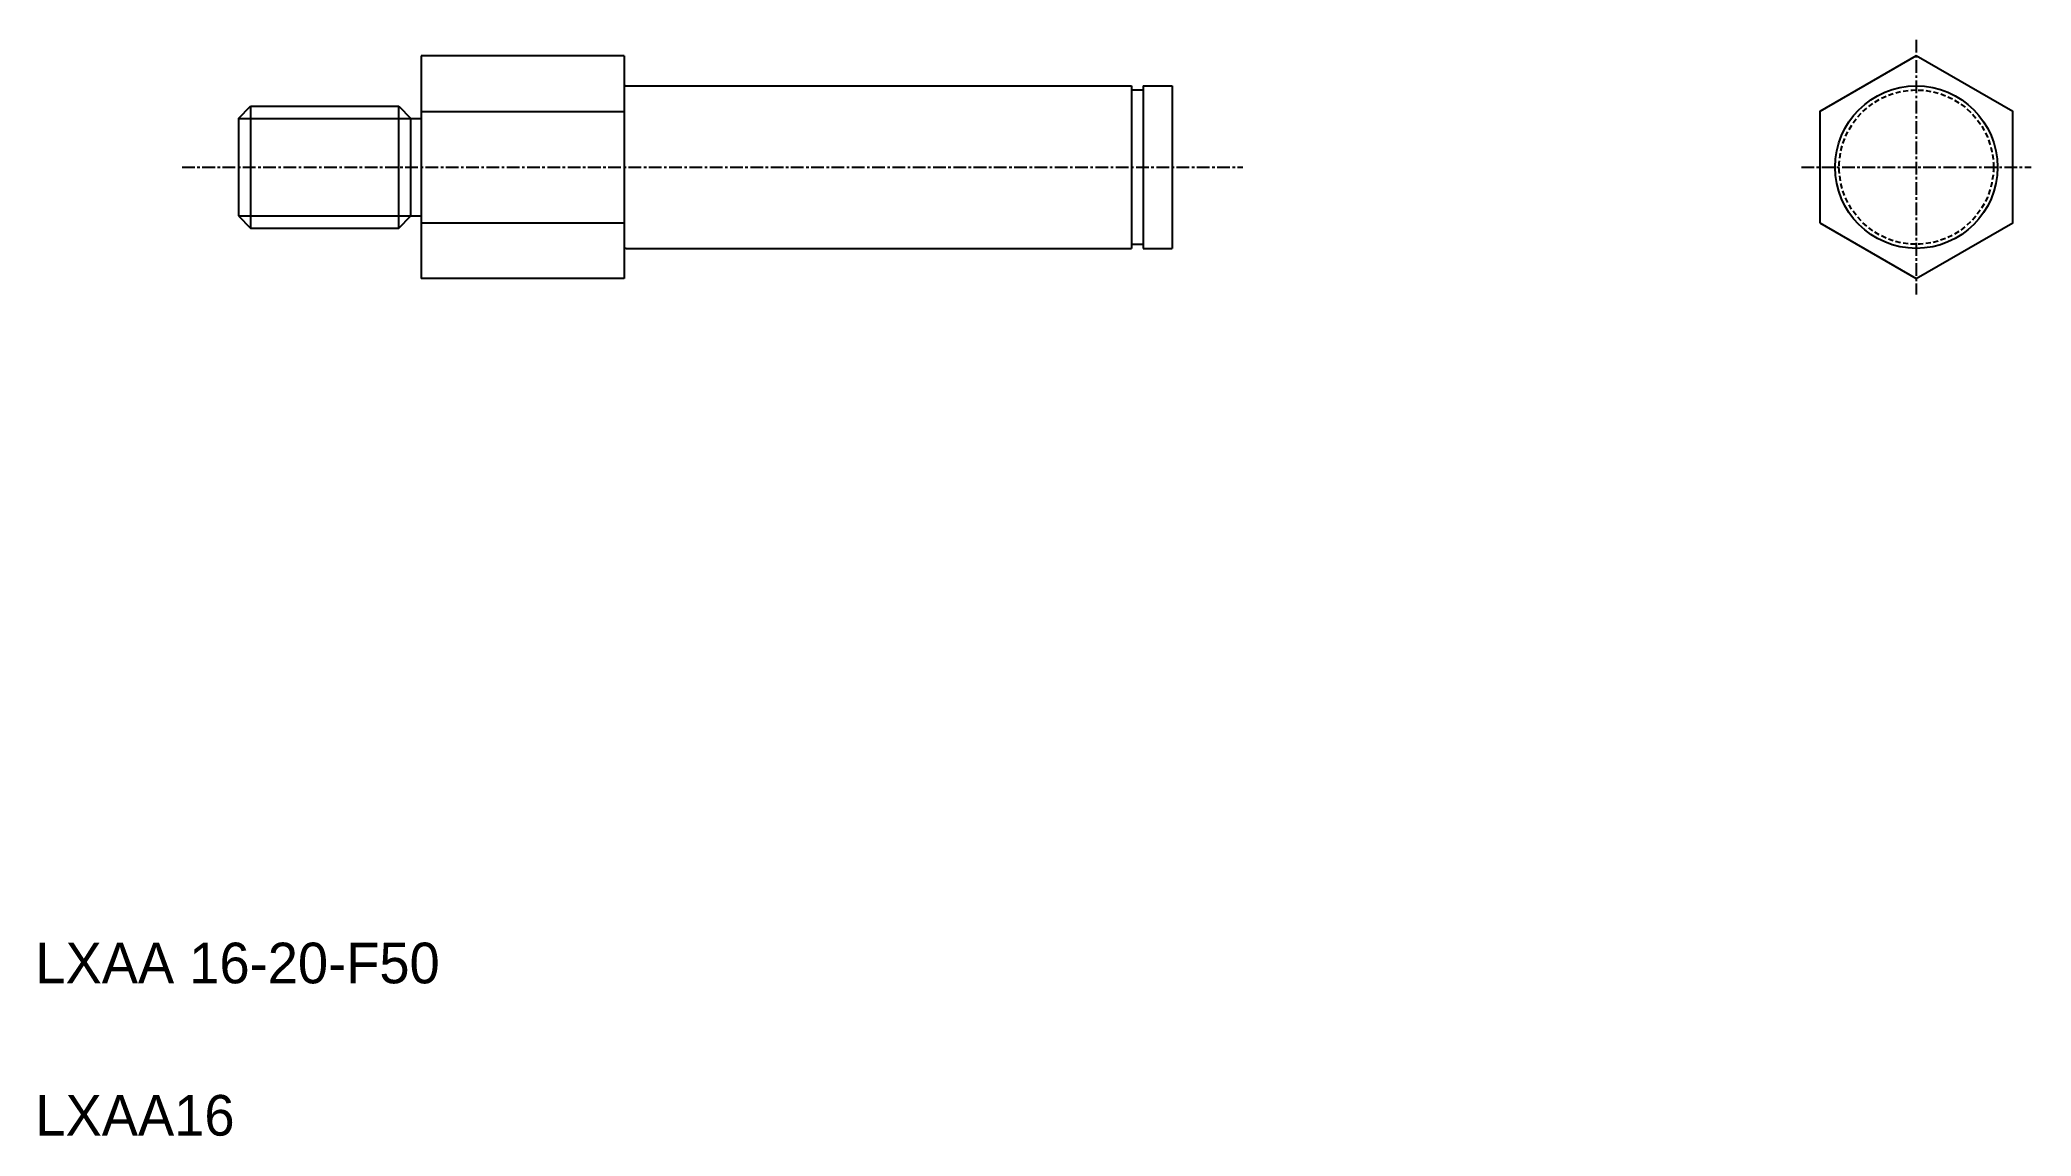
# Model space of a CAD drawing. Extents: x -204 to -8, y 45 to 153.
import ezdxf

# ---------------------------------------------------------------- set-up
doc = ezdxf.new("R2010")
doc.units = 0
doc.linetypes.add('CENTER', pattern=[2, 1.25, -0.25, 0.25, -0.25])
doc.linetypes.add('DASHED', pattern=[0.75, 0.5, -0.25])
doc.layers.get('0').update_dxf_attribs({"linetype": 'CONTINUOUS'})
doc.layers.add('CENTER', color=1, linetype='CENTER')

msp = doc.modelspace()

# ---------------------------------------------------------------- linework, layer by layer
at = {"color": 7, "linetype": 'CONTINUOUS'}
for p, q in [((-166.21, 151.26), (-166.21, 129.32)), ((-146.21, 151.26), (-166.21, 151.26)), ((-146.21, 151.26), (-146.21, 129.32)), ((-146.01, 148.29), (-96.21, 148.29)), ((-142.31, 148.29), (-142.31, 148.29)), ((-138.61, 148.29), (-138.61, 148.29)), ((-96.21, 148.29), (-96.21, 132.29)), ((-96.21, 147.89), (-95.06, 147.89)), ((-95.06, 148.29), (-92.21, 148.29)), ((-95.06, 148.29), (-95.06, 132.29)), ((-92.21, 148.29), (-92.21, 132.29)), ((-184.21, 145.09), (-183.01, 146.29)), ((-183.01, 146.29), (-183.01, 134.29)), ((-183.01, 146.29), (-168.41, 146.29)), ((-168.41, 134.29), (-168.41, 146.29)), ((-168.41, 146.29), (-167.21, 145.09)), ((-166.21, 145.78), (-146.21, 145.78)), ((-184.21, 145.09), (-184.21, 135.49)), ((-167.21, 135.49), (-167.21, 145.09)), ((-167.21, 145.09), (-166.21, 145.09)), ((-184.21, 135.49), (-183.01, 134.29)), ((-168.41, 134.29), (-167.21, 135.49)), ((-167.21, 135.49), (-166.21, 135.49)), ((-183.01, 134.29), (-168.41, 134.29)), ((-166.21, 134.81), (-146.21, 134.81)), ((-146.01, 132.29), (-96.21, 132.29)), ((-142.31, 132.29), (-142.31, 132.29)), ((-138.61, 132.29), (-138.61, 132.29)), ((-96.21, 132.69), (-95.06, 132.69)), ((-95.06, 132.29), (-92.21, 132.29)), ((-146.21, 129.32), (-166.21, 129.32))]:
    msp.add_line(p, q, dxfattribs=at)
at = {"color": 3, "linetype": 'CONTINUOUS'}
for p, q in [((-184.21, 145.09), (-167.21, 145.09)), ((-184.21, 135.49), (-167.21, 135.49))]:
    msp.add_line(p, q, dxfattribs=at)
at = {"color": 7, "linetype": 'CONTINUOUS'}
msp.add_lwpolyline([(-28.38, 134.81), (-18.88, 129.32), (-9.38, 134.81), (-9.38, 145.78), (-18.88, 151.26), (-28.38, 145.78)], close=True, dxfattribs=at)
msp.add_circle((-18.88, 140.29), 8, dxfattribs=at)
at = {"color": 3, "linetype": 'DASHED'}
msp.add_circle((-18.88, 140.29), 7.6, dxfattribs=at)
at = {"color": 7, "linetype": 'CONTINUOUS'}
for centre, start, end in [((-146.01, 148.49), 180, 270), ((-146.01, 132.09), 90, 180)]:
    msp.add_arc(centre, 0.2, start, end, dxfattribs=at)
at = {"layer": 'CENTER', "color": 1, "linetype": 'CENTER'}
for p, q in [((-18.88, 152.82), (-18.88, 127.76)), ((-189.76, 140.29), (-85.24, 140.29)), ((-30.2, 140.29), (-7.56, 140.29))]:
    msp.add_line(p, q, dxfattribs=at)

# ---------------------------------------------------------------- texts
at = {"color": 7, "linetype": 'CONTINUOUS'}
for s, p in [('LXAA 16-20-F50', (-204.21, 59.91)), ('LXAA16', (-204.21, 44.91))]:
    msp.add_text(s, height=4, dxfattribs=at).set_placement(p)

doc.saveas('drawing.dxf')
